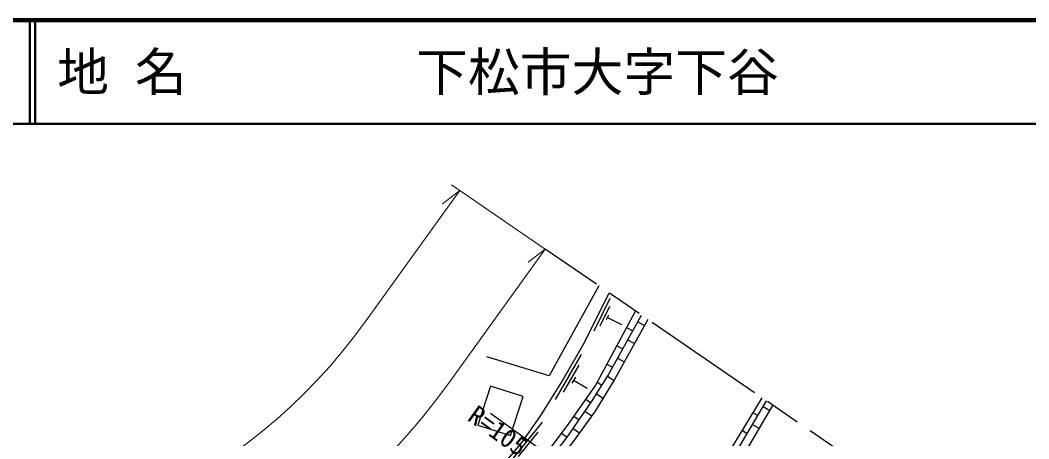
# Model space of a CAD drawing. Units: millimetres at full size, sheet at 1:1000; details may follow other scales. Extents: x 40000 to 680000, y 20000 to 380000.
# Drawn here: x 366807 to 464158, y 339564 to 380000 of the extents above; entities that cross this region are included whole.
import ezdxf
from ezdxf.enums import TextEntityAlignment as Align

# ---------------------------------------------------------------- set-up
doc = ezdxf.new("R2010")
doc.units = ezdxf.units.MM
doc.header["$LTSCALE"] = 1000
doc.linetypes.add('CHAIN', pattern=[18.5, 12, -1.5, 3.5, -1.5])
for name, color, linetype, lineweight in [('M-BGD', 7, 'Continuous', 25), ('M-BMK-OTRS', 5, 'CHAIN', 25), ('M-STR-HTXT', 7, 'Continuous', 13), ('M-TTL', 2, 'Continuous', 140), ('M-TTL-LINE', 7, 'Continuous', 50)]:
    doc.layers.add(name, color=color, linetype=linetype, lineweight=lineweight)
doc.layers.add('M-TTL-TXT', color=7, linetype='Continuous')
doc.styles.add('ＭＳ ゴシック', font='')
doc.styles.get('ＭＳ ゴシック').set_extended_font_data('MS Gothic')

msp = doc.modelspace()

# ---------------------------------------------------------------- linework, layer by layer
at = {"layer": 'M-BGD'}
for p, q in [((423720, 353118), (422161, 349962)), ((423679, 352353), (422744, 350460)), ((423591, 351493), (423373, 351052)), ((423482, 351273), (424834, 350605)), ((426433, 350874), (427058, 350524)), ((425343, 350331), (425942, 349996)), ((424392, 348559), (424961, 348241)), ((425451, 349118), (426088, 348763)), ((420960, 347708), (418435, 343360)), ((420716, 346686), (419200, 344078)), ((423441, 346786), (423979, 346485)), ((424470, 347363), (425117, 347001)), ((423486, 345609), (424126, 345211)), ((420396, 345535), (420042, 344926)), ((420219, 345231), (421523, 344473)), ((422502, 345037), (422955, 344755)), ((422424, 343901), (423075, 343496)), ((421403, 343386), (421890, 343050)), ((438522, 342685), (439172, 342302)), ((440612, 321553), (412207, 342002)), ((420244, 341742), (420746, 341395)), ((421318, 342222), (421966, 341774)), ((437551, 342091), (438011, 341819)), ((417179, 341174), (414019, 337263)), ((437499, 340953), (438149, 340570)), ((416781, 340202), (414886, 337856)), ((419063, 340114), (419603, 339741)), ((420174, 340568), (420779, 340150)), ((436509, 340371), (436988, 340088))]:
    msp.add_line(p, q, dxfattribs=at)
for points in [[(293411, 316720), (322124, 314705), (345146, 312945), (349142, 312346), (359736, 312204), (365456, 311638), (369273, 311279), (373503, 312177), (377551, 313549), (382263, 315281), (385903, 316983), (388935, 318667), (394020, 321957), (397435, 323903), (400625, 325739), (406768, 330479), (412412, 335866), (415242, 339237), (417073, 341809), (418993, 344923), (421283, 348864), (423649, 353654)], [(422644, 354344), (417855, 345636), (411832, 347496)], [(286381, 313638), (305630, 311588), (319860, 310056), (324358, 309488), (351972, 307702), (356611, 307399), (367371, 307701), (374390, 309007), (379803, 310630), (385413, 312779), (389670, 314672), (395405, 317784), (399913, 320737), (404025, 323856), (409328, 328688), (413004, 332610), (416860, 337169), (419619, 340856), (422293, 344648), (426190, 351910)], [(366683, 306964), (368580, 307059), (375879, 308715), (379210, 309646), (384006, 311334), (387459, 312830), (392467, 315231), (394535, 316324), (397596, 318199), (399938, 319833), (403167, 322172), (405848, 324417), (409997, 328302), (413338, 331969), (415399, 334350), (416580, 335780), (419592, 339725), (421941, 343124), (423512, 345650), (426784, 351502)], [(427374, 351098), (424180, 345299), (422306, 342239), (420265, 339448), (417163, 335350), (414883, 332700), (410677, 328128), (408402, 325811), (404867, 322779), (402600, 320939), (398882, 318202), (395451, 316133), (390579, 313592), (386933, 311898), (382737, 310106), (379016, 308952), (372625, 307207), (368068, 306286), (359270, 305765), (355368, 305627), (350138, 305923), (333579, 307034), (324278, 307720), (285409, 311703)], [(365862, 293131), (370723, 293788), (376028, 294872), (379777, 295803), (384384, 297197), (388612, 298784), (395264, 301603), (401225, 304782), (405663, 307315), (407896, 308722), (411378, 311060), (414597, 313759), (417465, 316341), (421072, 319834), (424443, 323409), (427940, 327568), (431765, 332794), (434590, 337203), (438416, 343519)], [(365938, 292381), (370849, 293044), (376195, 294136), (379978, 295075), (384626, 296483), (388891, 298084), (395589, 300921), (401590, 304121), (406051, 306668), (408324, 308101), (411695, 310630), (414667, 313108), (417377, 315508), (421283, 319178), (424517, 322625), (428149, 326976), (432211, 332375), (434939, 336619), (438842, 343227)], [(366014, 291630), (370975, 292300), (376361, 293400), (380178, 294348), (384869, 295768), (389171, 297383), (395914, 300240), (401954, 303461), (406439, 306021), (408752, 307479), (412163, 310039), (415159, 312536), (417885, 314951), (421817, 318644), (425082, 322125), (428741, 326507), (432830, 331944), (435581, 336223), (439465, 342799)]]:
    msp.add_lwpolyline(points, dxfattribs=at)
msp.add_lwpolyline([(414134, 339875), (415340, 343659), (412193, 344662), (410987, 340878)], close=True, dxfattribs=at)
at = {"layer": 'M-BMK-OTRS'}
msp.add_line((483449, 312611), (417490, 357882), dxfattribs=at)
at = {"layer": 'M-STR-HTXT'}
for p, q in [((417490, 357882), (408421, 364107)), ((400033, 350766), (409235, 363548)), ((409235, 363548), (407579, 362275)), ((408149, 344923), (417482, 357887)), ((417482, 357887), (415826, 356615))]:
    msp.add_line(p, q, dxfattribs=at)
for radius in [55000, 65000]:
    msp.add_arc((355396, 382899), radius, 264.96832, 324.25041, dxfattribs=at)
at = {"layer": 'M-TTL'}
msp.add_line((680000, 380000), (40000, 380000), dxfattribs=at)
at = {"layer": 'M-TTL-LINE'}
for p, q in [((367750, 380000), (367750, 370000)), ((368250, 380000), (368250, 370000)), ((40000, 370000), (680000, 370000))]:
    msp.add_line(p, q, dxfattribs=at)

# ---------------------------------------------------------------- texts
at = {"layer": 'M-STR-HTXT', "style": 'ＭＳ ゴシック'}
msp.add_text('R=105', height=1833, rotation=324.25, dxfattribs=at).set_placement((410932, 342920), align=Align.TOP_LEFT)
at = {"layer": 'M-TTL-TXT', "style": 'ＭＳ ゴシック'}
for s, p in [('地 名', (370380, 375000)), ('下松市大字下谷', (405024, 375000))]:
    msp.add_text(s, height=3666, dxfattribs=at).set_placement(p, align=Align.MIDDLE_LEFT)

doc.saveas('drawing.dxf')
